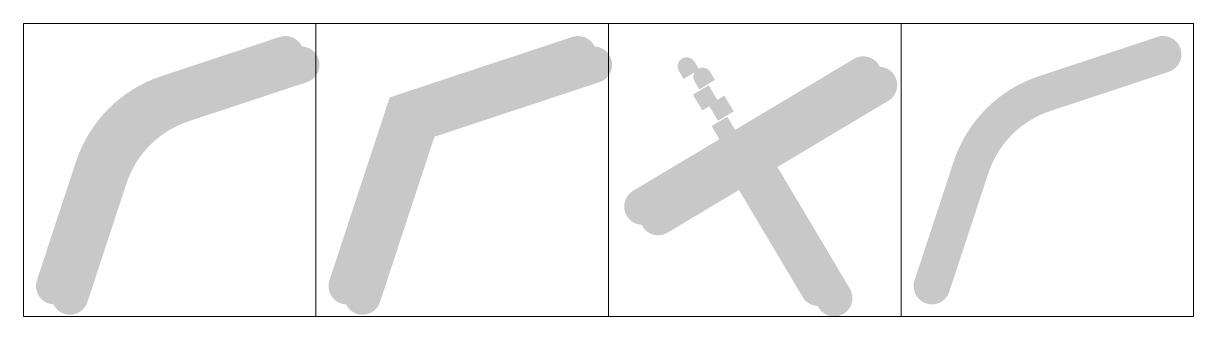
# Model space of a CAD drawing. Header units: millimetres. Extents: x 232 to 872, y 175 to 335.
import ezdxf

# ---------------------------------------------------------------- set-up
doc = ezdxf.new("R2010")
doc.units = ezdxf.units.MM
doc.layers.get('0').update_dxf_attribs({"lineweight": 5})
doc.layers.add('Штриховка', color=4, linetype='Continuous', lineweight=5)

msp = doc.modelspace()

# ---------------------------------------------------------------- hatches: boundary and pattern name
at = {"layer": 'Штриховка', "ltscale": 0.5}
h = msp.add_hatch(color=150, dxfattribs=at)
h.dxf.hatch_style = 1
h.paths.add_polyline_path([(378.89, 308.99, 1), (372.63, 327.99), (307.82, 306.6, 0.237633), (261.16, 259.94), (239.77, 195.13, 1), (258.77, 188.87), (280.15, 253.67, -0.237633), (314.09, 287.61)])
h = msp.add_hatch(color=150, dxfattribs=at)
h.dxf.hatch_style = 1
h.paths.add_polyline_path([(538.89, 308.99, 1), (532.63, 327.99), (432.74, 295.02), (399.77, 195.13, 1), (418.77, 188.87), (448.58, 279.19)])
h = msp.add_hatch(color=256, dxfattribs=at)
h.dxf.hatch_style = 1
h.paths.add_polyline_path([(858.89, 308.99, 1), (852.63, 327.99), (787.82, 306.6, 0.237633), (741.16, 259.94), (719.77, 195.13, 1), (738.77, 188.87), (760.15, 253.67, -0.237633), (794.09, 287.61)])
h = msp.add_hatch(color=156, dxfattribs=at)
h.dxf.hatch_style = 1
h.paths.add_polyline_path([(387.5, 303.33, 1), (381.24, 322.32), (316.43, 300.93, 0.237633), (269.77, 254.27), (248.38, 189.47, 1), (267.38, 183.2), (288.76, 248, -0.237633), (322.7, 281.94)])
h = msp.add_hatch(color=156, dxfattribs=at)
h.dxf.hatch_style = 1
h.paths.add_polyline_path([(547.5, 303.33, 1), (541.24, 322.32), (441.35, 289.35), (408.38, 189.47, 1), (427.38, 183.2), (457.19, 273.52)])
h = msp.add_hatch(color=150, dxfattribs=at)
h.dxf.hatch_style = 1
h.paths.add_polyline_path([(636.19, 262.66), (696.85, 298.83, 1), (686.61, 316.01), (621.65, 277.28), (617.38, 284.44), (608.79, 279.32), (613.06, 272.16), (565.82, 244, 1), (576.07, 226.82), (619.01, 252.42), (658.62, 185.98, 1), (675.8, 196.22)])
h.paths.add_polyline_path([(607.14, 301.62), (598.55, 296.5), (603.67, 287.91), (612.26, 293.03)], flags=17)
h.paths.add_polyline_path([(602.02, 310.21), (599.5, 314.44, 1), (590.91, 309.32), (593.43, 305.09)], flags=17)
h = msp.add_hatch(color=156, dxfattribs=at)
h.dxf.hatch_style = 1
h.paths.add_polyline_path([(644.8, 257), (705.46, 293.16, 1), (695.22, 310.34), (630.26, 271.62), (625.99, 278.77), (617.4, 273.65), (621.67, 266.49), (574.43, 238.33, 1), (584.68, 221.15), (627.62, 246.76), (667.23, 180.31, 1), (684.41, 190.55)])
h.paths.add_polyline_path([(615.75, 295.95), (607.16, 290.83), (612.28, 282.24), (620.87, 287.36)], flags=17)
h.paths.add_polyline_path([(610.63, 304.54), (608.11, 308.78, 1), (599.52, 303.66), (602.04, 299.42)], flags=17)

# ---------------------------------------------------------------- linework, layer by layer
at = {"ltscale": 0.5}
for points in [[(232.39, 175.37), (392.39, 175.37), (392.39, 335.37), (232.39, 335.37)], [(392.39, 175.37), (552.39, 175.37), (552.39, 335.37), (392.39, 335.37)], [(552.39, 175.37), (712.39, 175.37), (712.39, 335.37), (552.39, 335.37)], [(712.39, 175.37), (872.39, 175.37), (872.39, 335.37), (712.39, 335.37)]]:
    msp.add_lwpolyline(points, close=True, dxfattribs=at)

doc.saveas('drawing.dxf')
